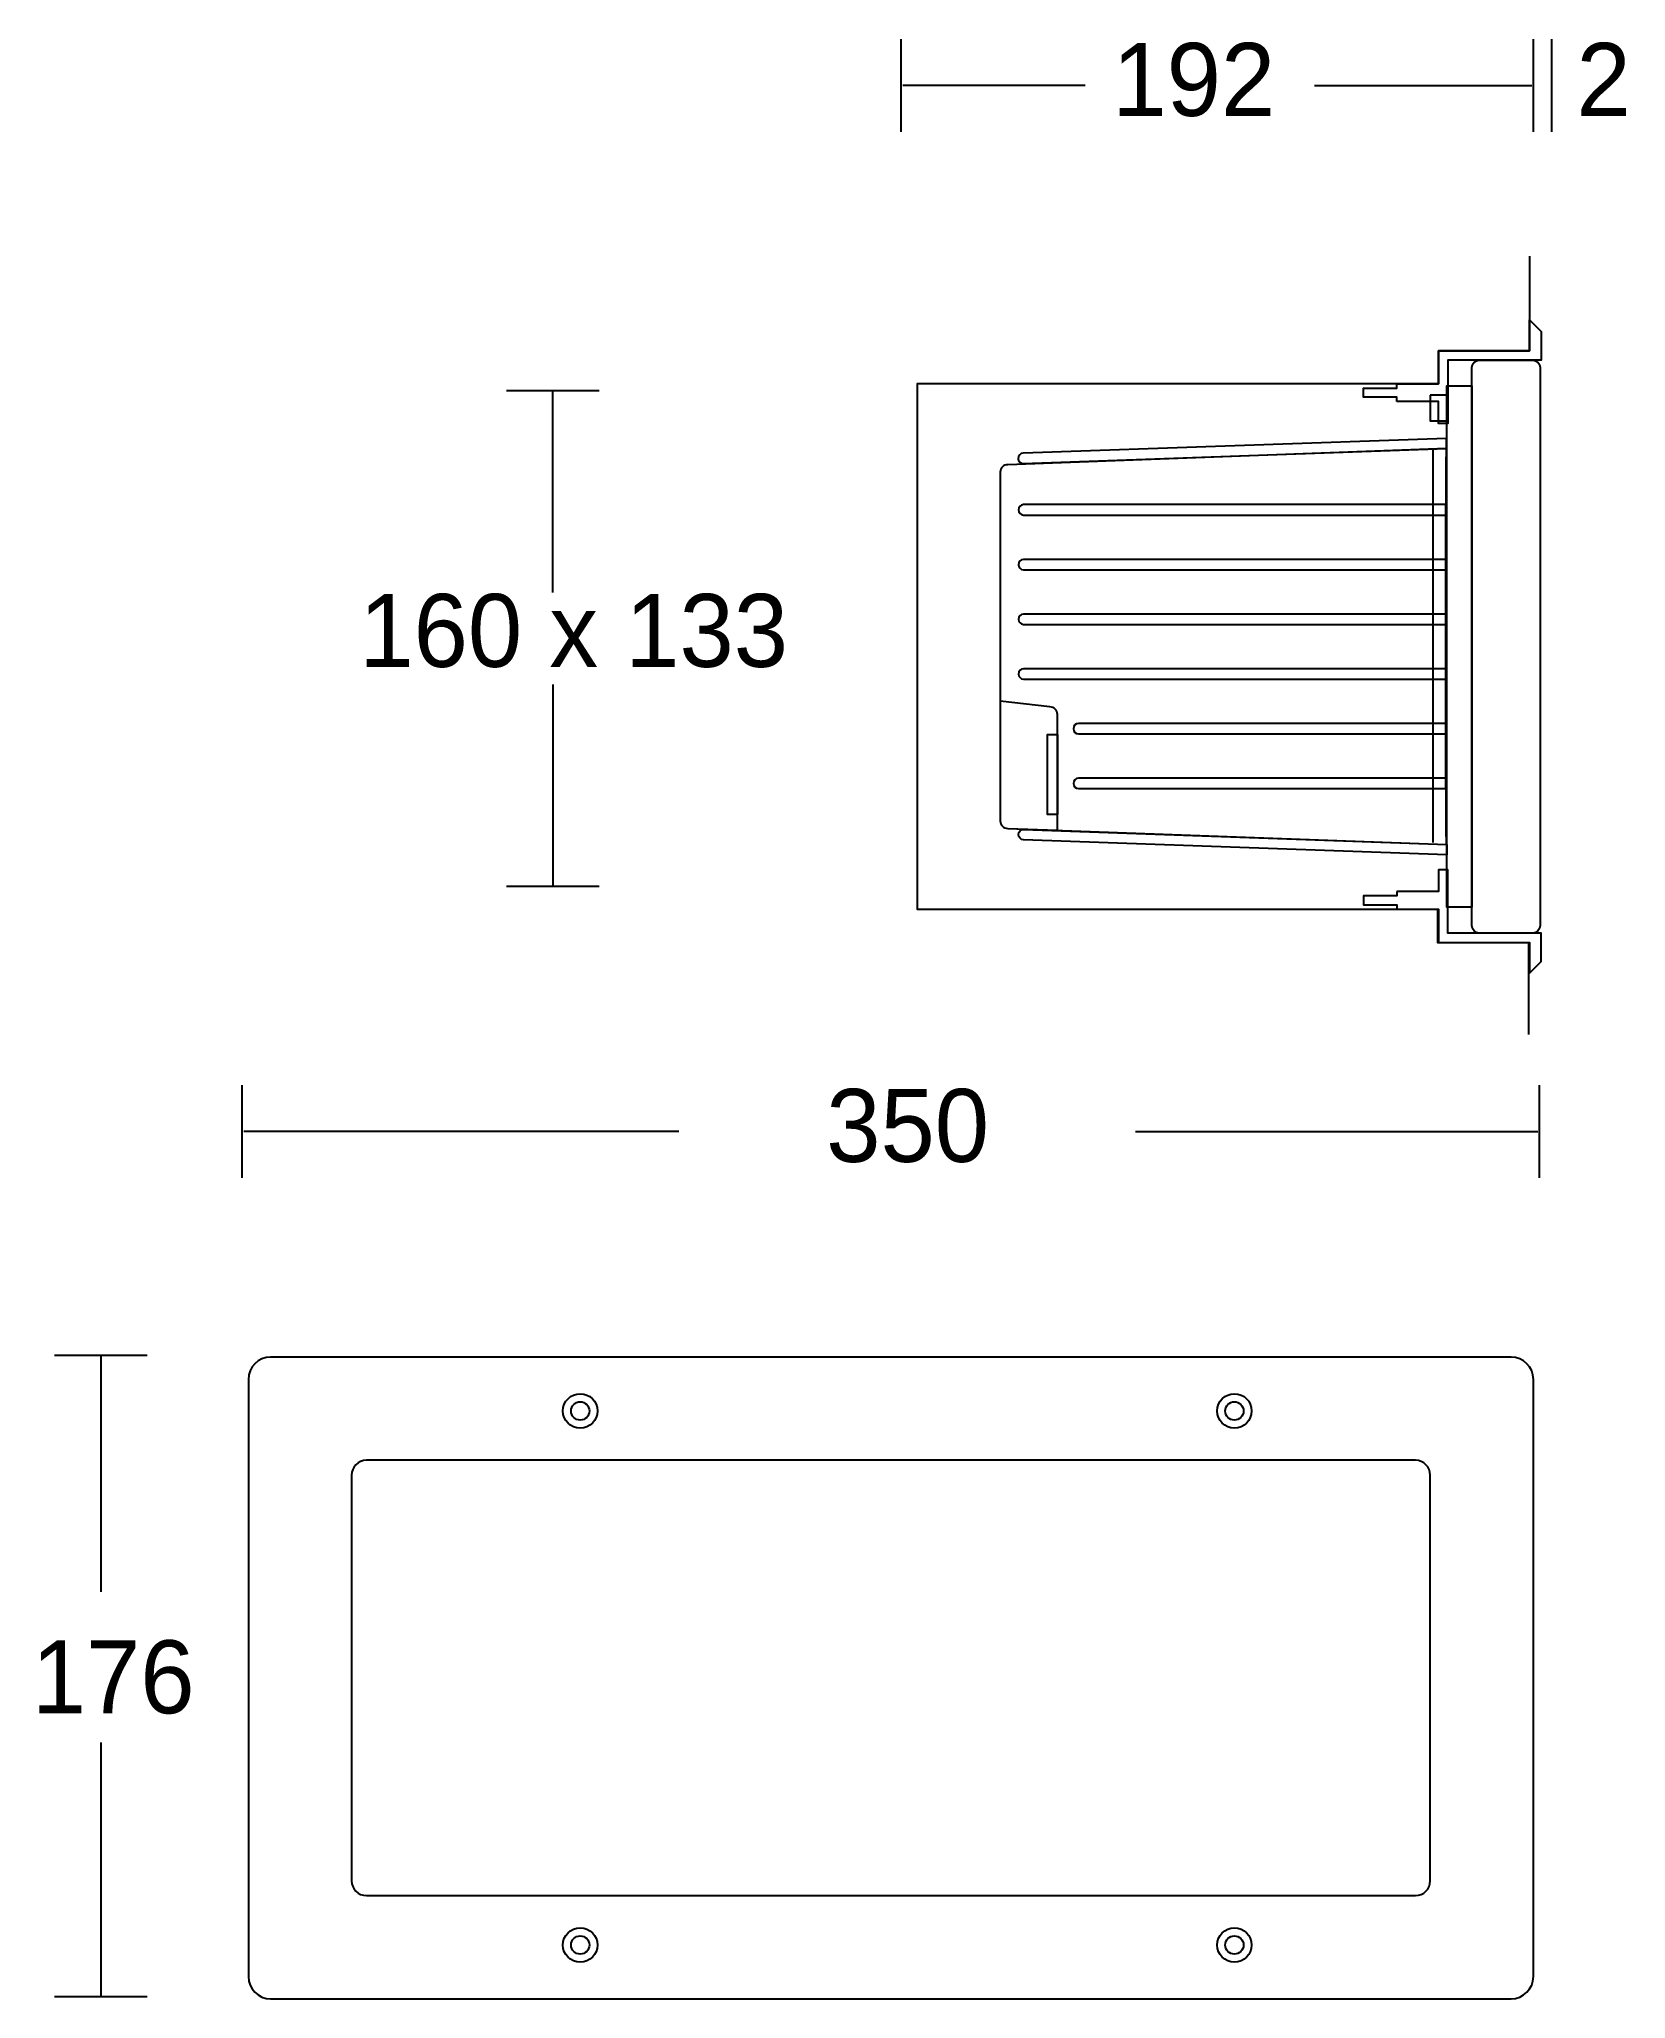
# Model space of a CAD drawing. Extents: x 1 to 189, y 42 to 273.
import ezdxf

# ---------------------------------------------------------------- set-up
doc = ezdxf.new("R2010")
doc.units = 0
doc.layers.add('LIVELLO_1', color=160, linetype='Continuous')
doc.styles.add('STD', font='txt')

# ---------------------------------------------------------------- blocks, each defined once
blk = doc.blocks.new('AI9-BLK1')
at = {"layer": 'LIVELLO_1', "color": 7}
for p, q in [((8.5, 104.7), (8.5, 115.66)), ((83.28, 104.7), (83.28, 115.66)), ((85.46, 104.7), (85.46, 115.66)), ((30.28, 110.18), (8.71, 110.18)), ((57.37, 110.18), (83.07, 110.18)), ((-38.16, 74.1), (-27.2, 74.1)), ((-32.72, 74.14), (-32.72, 50.21)), ((71.37, 67.1), (71.37, 20.65)), ((-32.64, 15.41), (-32.64, 39.34)), ((-27.2, 15.45), (-38.16, 15.45)), ((-69.43, -19), (-69.43, -8.04)), ((83.99, -19), (83.99, -8.04)), ((-17.8, -13.52), (-69.21, -13.52)), ((36.23, -13.52), (83.78, -13.52)), ((-91.62, -39.97), (-80.66, -39.97)), ((-86.14, -39.97), (-86.14, -67.97)), ((-86.14, -85.78), (-86.14, -115.81)), ((-91.62, -115.81), (-80.66, -115.81))]:
    blk.add_line(p, q, dxfattribs=at)
blk.add_lwpolyline([(82.82, 89.99), (82.82, 78.82), (72.06, 78.82), (72.06, 74.9), (10.38, 74.9), (10.38, 12.77), (71.93, 12.77), (71.93, 8.85), (82.7, 8.85), (82.7, -2.04)], dxfattribs=at)
for points in [[(67.1, 72.81), (67.1, 73.33), (63.19, 73.33), (63.19, 74.38), (67.1, 74.38), (67.1, 74.9), (72.06, 74.9), (72.06, 78.82), (82.82, 78.82), (82.82, 82.46), (84.19, 81.08), (84.19, 77.71), (82.82, 77.71), (73.16, 77.71), (73.16, 70.22), (72.06, 70.22), (72.06, 72.81)], [(75.99, 74.66), (75.99, 13.01), (73.04, 13.01), (73.04, 20.14), (73.04, 67.53), (73.04, 74.66)], [(71.07, 73.56), (71.07, 70.54), (73.04, 70.54), (73.04, 73.56)], [(26.98, 33.44), (26.98, 23.98), (25.79, 23.98), (25.79, 33.44)], [(67.1, 14.86), (67.1, 14.34), (63.19, 14.34), (63.19, 13.29), (67.1, 13.29), (67.1, 12.77), (72.06, 12.77), (72.06, 8.85), (82.82, 8.85), (82.82, 5.21), (84.19, 6.59), (84.19, 9.96), (82.82, 9.96), (73.16, 9.96), (73.16, 17.45), (72.06, 17.45), (72.06, 14.86)]]:
    blk.add_lwpolyline(points, close=True, dxfattribs=at)
for centre, radius in [((-29.45, -46.56), 2.04), ((-29.45, -46.56), 1.08), ((47.91, -46.56), 2.04), ((47.91, -46.56), 1.08), ((-29.45, -109.72), 2.04), ((-29.45, -109.72), 1.08), ((47.91, -109.72), 2.04), ((47.91, -109.72), 1.08)]:
    blk.add_circle(centre, radius, dxfattribs=at)
for points, knots in [([(75.99, 76.84), (75.99, 76.84), (75.99, 10.83), (75.99, 10.83), (75.99, 10.35), (76.38, 9.96), (76.87, 9.96), (76.87, 9.96), (83.18, 9.96), (83.18, 9.96), (83.66, 9.96), (84.06, 10.35), (84.06, 10.83), (84.06, 10.83), (84.06, 76.84), (84.06, 76.84), (84.06, 77.32), (83.66, 77.71), (83.18, 77.71), (83.18, 77.71), (76.87, 77.71), (76.87, 77.71), (76.38, 77.71), (75.99, 77.32), (75.99, 76.84)], [0, 0, 0, 0, 1, 1, 1, 2, 2, 2, 3, 3, 3, 4, 4, 4, 5, 5, 5, 6, 6, 6, 7, 7, 7, 8, 8, 8, 8]), ([(21.11, 65.34), (21.11, 65.34), (73, 67.24), (73, 67.24), (72.87, 66.78), (72.87, 20.9), (73, 20.43), (73, 20.43), (21.11, 22.33), (21.11, 22.33), (20.62, 22.33), (20.23, 22.72), (20.23, 23.21), (20.23, 23.21), (20.23, 64.46), (20.23, 64.46), (20.23, 64.95), (20.62, 65.34), (21.11, 65.34)], [0, 0, 0, 0, 1, 1, 1, 2, 2, 2, 3, 3, 3, 4, 4, 4, 5, 5, 5, 6, 6, 6, 6]), ([(73, 67.24), (73, 67.24), (22.94, 65.48), (22.94, 65.48), (22.61, 65.47), (22.35, 65.73), (22.35, 66.05), (22.35, 66.42), (22.61, 66.69), (22.94, 66.71), (22.94, 66.71), (73, 68.46), (73, 68.46), (73, 68.46), (73, 67.24), (73, 67.24)], [0, 0, 0, 0, 1, 1, 1, 2, 2, 2, 3, 3, 3, 4, 4, 4, 5, 5, 5, 5]), ([(73.04, 59.39), (73.04, 59.39), (22.98, 59.39), (22.98, 59.39), (22.66, 59.39), (22.39, 59.66), (22.39, 59.99), (22.39, 60.35), (22.66, 60.62), (22.98, 60.62), (22.98, 60.62), (73.04, 60.62), (73.04, 60.62), (73.04, 60.62), (73.04, 59.39), (73.04, 59.39)], [0, 0, 0, 0, 1, 1, 1, 2, 2, 2, 3, 3, 3, 4, 4, 4, 5, 5, 5, 5]), ([(73.04, 59.39), (73.04, 59.39), (22.98, 59.39), (22.98, 59.39), (22.66, 59.39), (22.39, 59.66), (22.39, 59.99), (22.39, 60.35), (22.66, 60.62), (22.98, 60.62), (22.98, 60.62), (73.04, 60.62), (73.04, 60.62), (73.04, 60.62), (73.04, 59.39), (73.04, 59.39)], [0, 0, 0, 0, 1, 1, 1, 2, 2, 2, 3, 3, 3, 4, 4, 4, 5, 5, 5, 5]), ([(73.04, 52.92), (73.04, 52.92), (22.98, 52.92), (22.98, 52.92), (22.66, 52.92), (22.39, 53.19), (22.39, 53.52), (22.39, 53.88), (22.66, 54.15), (22.98, 54.15), (22.98, 54.15), (73.04, 54.14), (73.04, 54.14), (73.04, 54.14), (73.04, 52.92), (73.04, 52.92)], [0, 0, 0, 0, 1, 1, 1, 2, 2, 2, 3, 3, 3, 4, 4, 4, 5, 5, 5, 5]), ([(73.04, 52.92), (73.04, 52.92), (22.98, 52.92), (22.98, 52.92), (22.66, 52.92), (22.39, 53.19), (22.39, 53.52), (22.39, 53.88), (22.66, 54.15), (22.98, 54.15), (22.98, 54.15), (73.04, 54.14), (73.04, 54.14), (73.04, 54.14), (73.04, 52.92), (73.04, 52.92)], [0, 0, 0, 0, 1, 1, 1, 2, 2, 2, 3, 3, 3, 4, 4, 4, 5, 5, 5, 5]), ([(73.04, 46.46), (73.04, 46.46), (22.98, 46.46), (22.98, 46.46), (22.66, 46.46), (22.39, 46.72), (22.39, 47.05), (22.39, 47.41), (22.66, 47.68), (22.98, 47.68), (22.98, 47.68), (73.04, 47.68), (73.04, 47.68), (73.04, 47.68), (73.04, 46.46), (73.04, 46.46)], [0, 0, 0, 0, 1, 1, 1, 2, 2, 2, 3, 3, 3, 4, 4, 4, 5, 5, 5, 5]), ([(73.04, 46.46), (73.04, 46.46), (22.98, 46.46), (22.98, 46.46), (22.66, 46.46), (22.39, 46.72), (22.39, 47.05), (22.39, 47.41), (22.66, 47.68), (22.98, 47.68), (22.98, 47.68), (73.04, 47.68), (73.04, 47.68), (73.04, 47.68), (73.04, 46.46), (73.04, 46.46)], [0, 0, 0, 0, 1, 1, 1, 2, 2, 2, 3, 3, 3, 4, 4, 4, 5, 5, 5, 5]), ([(73.04, 39.99), (73.04, 39.99), (22.98, 39.99), (22.98, 39.99), (22.66, 39.99), (22.39, 40.25), (22.39, 40.58), (22.39, 40.94), (22.66, 41.21), (22.98, 41.21), (22.98, 41.21), (73.04, 41.21), (73.04, 41.21), (73.04, 41.21), (73.04, 39.99), (73.04, 39.99)], [0, 0, 0, 0, 1, 1, 1, 2, 2, 2, 3, 3, 3, 4, 4, 4, 5, 5, 5, 5]), ([(73.04, 39.99), (73.04, 39.99), (22.98, 39.99), (22.98, 39.99), (22.66, 39.99), (22.39, 40.25), (22.39, 40.58), (22.39, 40.94), (22.66, 41.21), (22.98, 41.21), (22.98, 41.21), (73.04, 41.21), (73.04, 41.21), (73.04, 41.21), (73.04, 39.99), (73.04, 39.99)], [0, 0, 0, 0, 1, 1, 1, 2, 2, 2, 3, 3, 3, 4, 4, 4, 5, 5, 5, 5]), ([(26.98, 35.81), (26.98, 35.81), (26.98, 22.12), (26.98, 22.12), (26.98, 22.12), (21.11, 22.33), (21.11, 22.33), (20.62, 22.33), (20.23, 22.72), (20.23, 23.21), (20.23, 23.21), (20.23, 37.38), (20.23, 37.38), (20.23, 37.38), (26.1, 36.69), (26.1, 36.69), (26.59, 36.69), (26.98, 36.29), (26.98, 35.81)], [0, 0, 0, 0, 1, 1, 1, 2, 2, 2, 3, 3, 3, 4, 4, 4, 5, 5, 5, 6, 6, 6, 6]), ([(73.04, 33.52), (73.04, 33.52), (29.47, 33.52), (29.47, 33.52), (29.15, 33.52), (28.88, 33.78), (28.88, 34.11), (28.88, 34.48), (29.15, 34.74), (29.47, 34.74), (29.47, 34.74), (73.04, 34.74), (73.04, 34.74), (73.04, 34.74), (73.04, 33.52), (73.04, 33.52)], [0, 0, 0, 0, 1, 1, 1, 2, 2, 2, 3, 3, 3, 4, 4, 4, 5, 5, 5, 5]), ([(73.04, 33.52), (73.04, 33.52), (29.47, 33.52), (29.47, 33.52), (29.15, 33.52), (28.88, 33.78), (28.88, 34.11), (28.88, 34.48), (29.15, 34.74), (29.47, 34.74), (29.47, 34.74), (73.04, 34.74), (73.04, 34.74), (73.04, 34.74), (73.04, 33.52), (73.04, 33.52)], [0, 0, 0, 0, 1, 1, 1, 2, 2, 2, 3, 3, 3, 4, 4, 4, 5, 5, 5, 5]), ([(73.04, 27.05), (73.04, 27.05), (29.47, 27.05), (29.47, 27.05), (29.15, 27.05), (28.88, 27.32), (28.88, 27.64), (28.88, 28.01), (29.15, 28.27), (29.47, 28.27), (29.47, 28.27), (73.04, 28.27), (73.04, 28.27), (73.04, 28.27), (73.04, 27.05), (73.04, 27.05)], [0, 0, 0, 0, 1, 1, 1, 2, 2, 2, 3, 3, 3, 4, 4, 4, 5, 5, 5, 5]), ([(73.04, 27.05), (73.04, 27.05), (29.47, 27.05), (29.47, 27.05), (29.15, 27.05), (28.88, 27.32), (28.88, 27.64), (28.88, 28.01), (29.15, 28.27), (29.47, 28.27), (29.47, 28.27), (73.04, 28.27), (73.04, 28.27), (73.04, 28.27), (73.04, 27.05), (73.04, 27.05)], [0, 0, 0, 0, 1, 1, 1, 2, 2, 2, 3, 3, 3, 4, 4, 4, 5, 5, 5, 5]), ([(73.04, 20.43), (73.04, 20.43), (22.98, 22.19), (22.98, 22.19), (22.66, 22.2), (22.39, 21.94), (22.39, 21.62), (22.39, 21.25), (22.66, 20.98), (22.98, 20.96), (22.98, 20.96), (73.04, 19.21), (73.04, 19.21), (73.04, 19.21), (73.04, 20.43), (73.04, 20.43)], [0, 0, 0, 0, 1, 1, 1, 2, 2, 2, 3, 3, 3, 4, 4, 4, 5, 5, 5, 5]), ([(-66.06, -40.2), (-66.06, -40.2), (80.64, -40.2), (80.64, -40.2), (82.09, -40.2), (83.27, -41.38), (83.27, -42.83), (83.27, -42.83), (83.27, -113.45), (83.27, -113.45), (83.27, -114.9), (82.09, -116.08), (80.64, -116.08), (80.64, -116.08), (-66.06, -116.08), (-66.06, -116.08), (-67.51, -116.08), (-68.69, -114.9), (-68.69, -113.45), (-68.69, -113.45), (-68.69, -42.83), (-68.69, -42.83), (-68.69, -41.38), (-67.51, -40.2), (-66.06, -40.2)], [0, 0, 0, 0, 1, 1, 1, 2, 2, 2, 3, 3, 3, 4, 4, 4, 5, 5, 5, 6, 6, 6, 7, 7, 7, 8, 8, 8, 8]), ([(-54.73, -52.4), (-54.73, -52.4), (69.31, -52.4), (69.31, -52.4), (70.28, -52.4), (71.07, -53.19), (71.07, -54.16), (71.07, -54.16), (71.07, -102.13), (71.07, -102.13), (71.07, -103.1), (70.28, -103.88), (69.31, -103.88), (69.31, -103.88), (-54.73, -103.88), (-54.73, -103.88), (-55.7, -103.88), (-56.49, -103.1), (-56.49, -102.13), (-56.49, -102.13), (-56.49, -54.16), (-56.49, -54.16), (-56.49, -53.19), (-55.7, -52.4), (-54.73, -52.4)], [0, 0, 0, 0, 1, 1, 1, 2, 2, 2, 3, 3, 3, 4, 4, 4, 5, 5, 5, 6, 6, 6, 7, 7, 7, 8, 8, 8, 8])]:
    blk.add_open_spline(points, degree=3, knots=knots, dxfattribs=at)
at = {"layer": 'LIVELLO_1', "color": 7, "char_height": 8.6314, "attachment_point": 1, "style": 'STD'}
for s, insert in [('\\fMyriad Roman|b0|i0;\\H8.6314;\\C7;192', (33.48, 115.22)), ('\\fMyriad Roman|b0|i0;\\H8.6314;\\C7;2', (88.36, 115.22)), ('\\fMyriad Roman|b0|i0;\\H8.6314;\\C7;160 x 133', (-55.57, 50.06)), ('\\fMyriad Roman|b0|i0;\\H8.6314;\\C7;350', (-0.36, -8.48)), ('\\fMyriad Roman|b0|i0;\\H8.6314;\\C7;176', (-94.31, -73.69))]:
    blk.add_mtext(s, dxfattribs=dict(at, insert=insert))

msp = doc.modelspace()

# ---------------------------------------------------------------- block references
at = {"layer": 'LIVELLO_1', "color": 7}
msp.add_blockref('AI9-BLK1', (94.306991, 157.584266), dxfattribs=at)

doc.saveas('drawing.dxf')
